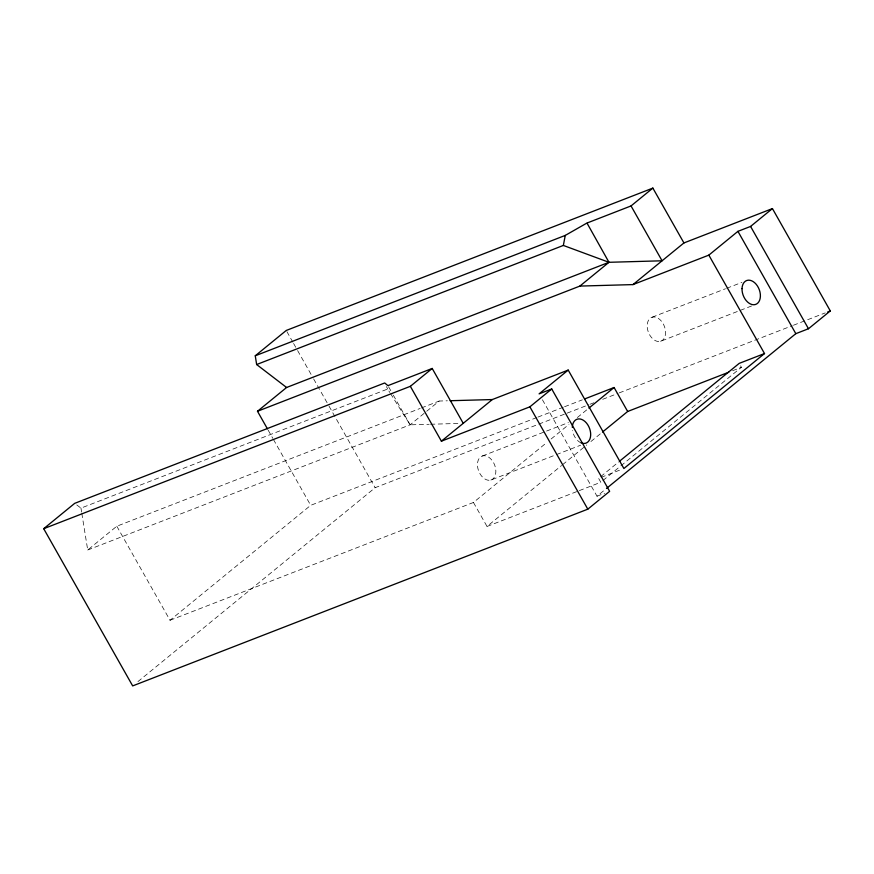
<?xml version="1.0" encoding="UTF-8"?>
<svg xmlns="http://www.w3.org/2000/svg" width="874" height="874" viewBox="0 0 874 874"><rect width="100%" height="100%" fill="white"/><g stroke="black" fill="none" stroke-linecap="round" stroke-linejoin="round"><path stroke-width="0.66" stroke-dasharray="4.37 3.28" d="M81.806 513.355L87.717 550.008L116.81 526.224L420.165 408.431M116.81 526.224L170.026 620.267L310.696 505.325L536.658 417.586M87.717 550.008L410.114 424.83L425.693 412.08M426.731 411.228L439.207 401.035L447.379 400.805M137.939 681.6L375.132 487.703L565.839 413.631M170.026 620.267L473.446 502.463L546.916 442.419M551.123 438.988L568.963 424.403M577.353 417.543L587.852 408.956M473.446 502.463L487.026 526.454L561.545 465.536M562.594 464.673L586.738 444.942M590.933 441.512L600.383 433.788M600.711 476.614L618.683 461.92M602.929 480.525L619.841 466.694M620.901 465.831L741.425 367.288L739.754 364.349M542.426 399.757L597.008 496.214L605.42 489.331M76.781 504.943L80.954 508.122L387.652 389.028L389.826 392.492M652.135 317.218L725.486 288.759M726.742 288.267L741.917 282.378M421.432 407.94L439.207 401.035M660.613 341.286A12.771 8.532 68.8 0 0 661.323 321.053A12.771 8.532 68.8 0 0 647.186 325.423A12.771 8.532 68.8 0 0 660.613 341.286L751.662 305.955M537.925 417.095L563.315 407.229M564.582 406.738L582.357 399.833M567.117 413.14L588.726 404.749M590.005 404.247L593.817 402.772M602.71 399.309L617.973 393.387M619.24 392.896L792.161 325.74M793.428 325.248L825.209 312.903M482.415 455.977L568.395 422.59M732.576 370.729L741.425 367.288M490.893 480.044A12.771 8.532 68.8 0 0 491.614 459.811A12.771 8.532 68.8 0 0 477.466 464.181A12.771 8.532 68.8 0 0 490.893 480.044L580.675 445.183M601.126 477.357L621.359 469.491M487.026 526.454L578.053 491.101M579.32 490.609L600.82 482.251L598.603 478.34M597.008 496.214L604.59 493.275M390.547 393.65L410.114 424.83L429.178 424.283M430.543 424.251L460.511 423.398M388.613 386.832L392.644 393.956M393.311 395.146L410.114 424.83M286.912 331.639L292.921 342.28M293.588 343.46L296.931 349.371M297.608 350.561L312.979 377.754M313.646 378.934L328.351 404.946M329.017 406.126L375.132 487.703M268.132 430.084L272.786 438.311M273.453 439.491L310.696 505.325M386.472 386.603L387.652 389.028M80.954 508.122L81.588 512.044M581.079 442.867A12.771 8.532 68.8 0 1 572.503 430.511"/><path stroke-width="1.31" d="M652.867 188.096L286.246 330.459L255.263 355.784L256.65 364.534L563.348 245.441L565.26 235.412L586.804 223.121L631.039 205.936L652.867 188.096L683.927 242.939L632.973 284.596L579.877 286.082L257.491 411.272L267.466 428.905M606.469 488.479L795.821 333.671L808.472 328.744L830.3 310.926L772.43 208.58L750.58 226.432L737.929 231.348L708.836 255.132L764.51 353.544L623.883 468.508L568.198 370.084L539.094 393.868L551.734 388.974L609.637 491.319L587.809 509.171L132.673 685.904L43.7 528.694L74.694 503.348L384.691 382.976L387.936 385.642L432.204 368.457L463.231 423.322M257.491 411.272L286.585 387.488L608.97 262.298L662.077 260.791L631.039 205.936M43.7 528.694L410.354 386.319L432.204 368.457M579.877 286.082L608.97 262.298L587.11 223.274M410.354 386.319L441.392 441.173L492.324 399.549L568.198 370.084M441.392 441.173L529.884 406.825L551.734 388.974M588.901 408.103L614.094 387.51L627.663 411.479L602.481 432.073M619.742 461.046L739.207 363.376L764.51 353.544M255.263 355.784L565.26 235.412M683.927 242.939L772.43 208.58M632.973 284.596L708.836 255.132M584.892 398.85L614.094 387.51M827.754 311.909L830.3 310.926M627.663 411.479L728.785 372.204M450.099 400.729L492.324 399.549M563.348 245.441L608.97 262.298M256.65 364.534L286.585 387.488M750.58 226.432L808.472 328.744M737.929 231.348L795.821 333.671M529.884 406.825L587.809 509.171M572.295 427.353A12.771 8.532 68.8 0 1 581.898 419.509A12.771 8.532 68.8 0 1 590.682 435.023A12.771 8.532 68.8 0 1 581.079 442.867M742.026 288.617A12.771 8.532 68.8 0 0 755.453 304.491A12.771 8.532 68.8 0 0 756.163 284.258A12.771 8.532 68.8 0 0 742.026 288.617"/></g></svg>
